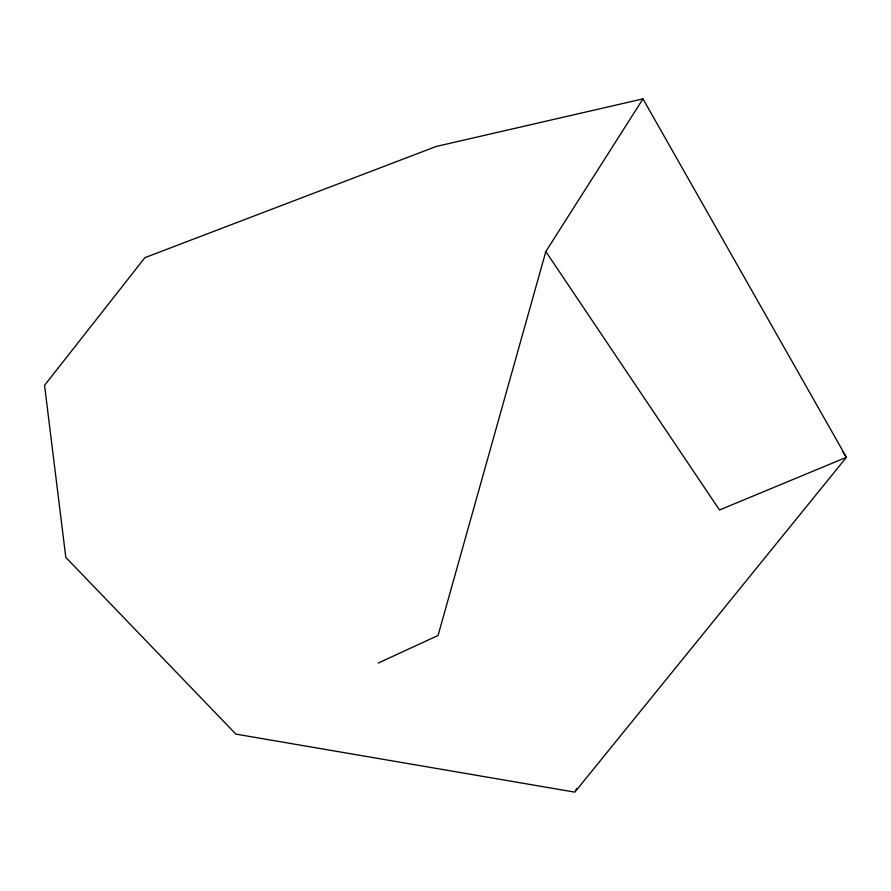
<?xml version="1.0" encoding="UTF-8"?>
<svg xmlns="http://www.w3.org/2000/svg" width="891" height="891" viewBox="0 0 891 891"><rect width="100%" height="100%" fill="white"/><g stroke="black" fill="none" stroke-linecap="round" stroke-linejoin="round"><path stroke-width="1.34" d="M642.99 98.868L436.278 146.447L144.932 257.644L44.55 385.358L65.8 557.376L235.881 734.106L574.818 792.132L846.45 457.295L642.99 98.868L545.827 251.54L438.071 635.472L378.163 663.093M575.441 790.896L576.677 788.412M842.552 451.537L846.45 457.295L719.505 509.997L545.827 251.54"/></g></svg>
